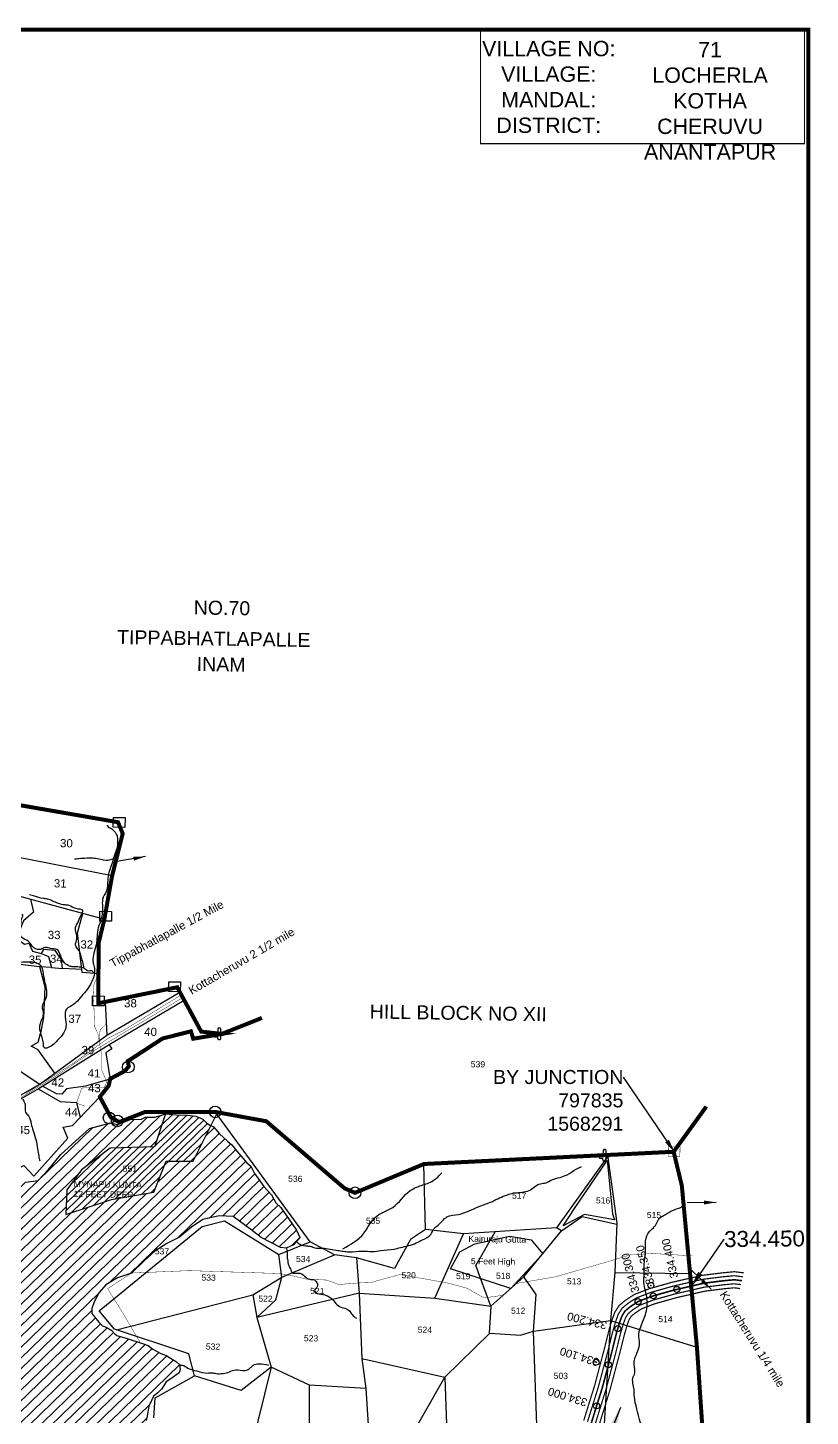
# Model space of a CAD drawing. Header units: feet. Extents: x 793020 to 798207, y 1563925 to 1571484.
# Drawn here: x 796251 to 798207, y 1567607 to 1571078 of the extents above; entities that cross this region are included whole.
import ezdxf
from ezdxf import colors
from ezdxf.entities.mleader import LeaderData, LeaderLine
from ezdxf.enums import TextEntityAlignment as Align
from ezdxf.math import Vec2, Vec3

# ---------------------------------------------------------------- set-up
doc = ezdxf.new("R2010")
doc.units = ezdxf.units.FT
doc.header["$LTSCALE"] = 15
doc.header["$MEASUREMENT"] = 0
doc.header["$PDMODE"] = 32
doc.header["$PDSIZE"] = 15
doc.linetypes.add('HIDDEN2', pattern=[0.1875, 0.125, -0.0625])
for name, color, linetype in [('CANAL1', 7, 'Continuous'), ('CRDS STONES', 7, 'Continuous'), ('CSMark', 72, 'Continuous'), ('HILL', 17, 'Continuous'), ('PAPER SIZE', 10, 'Continuous'), ('PLOT', 7, 'Continuous'), ('PLOT NO', 7, 'Continuous'), ('ROADS', 6, 'Continuous'), ('TANKS-STREAM', 4, 'Continuous'), ('TEXT', 1, 'Continuous'), ('text2', 7, 'Continuous'), ('VILLAGE STONES', 240, 'Continuous')]:
    doc.layers.add(name, color=color, linetype=linetype)
doc.layers.add('VILLAGE BOUNDRY', color=5, linetype='HIDDEN2', lineweight=100)
doc.styles.get("Standard").update_dxf_attribs({"font": 'arial.ttf'})
doc.linetypes.add('DOTS', pattern='A,1e-06,-3,["●",Standard,S=3,R=0,X=-1.25,Y=-1.25],-3', length=6.000001)
doc.dimstyles.get("Standard").update_dxf_attribs({"dimtxt": 0.18, "dimasz": 30, "dimexe": 0.18, "dimexo": 0.0625, "dimgap": 0.09, "dimtad": 0, "dimtih": 1, "dimtoh": 1, "dimdec": 4, "dimzin": 0, "dimdsep": 46, "dimtxsty": 'Standard', "dimcen": 0.09, "dimadec": 0, "dimazin": 0, "dimtfac": 1, "dimtdec": 4, "dimtofl": 0, "dimtmove": 0, "dimatfit": 3, "dimfxl": 1, "dimtolj": 1, "dimtzin": 0, "dimarcsym": 0})

msp = doc.modelspace()

# ---------------------------------------------------------------- hatches: boundary and pattern name
at = {"layer": 'TANKS-STREAM', "lineweight": -2}
h = msp.add_hatch(dxfattribs=at)
h.set_pattern_fill('ANSI31,_O', color=256, scale=153.813824, angle=-0.9035)
h.set_pattern_definition([(44.0964586, (-45432.974, -26759.16), (-13.37927261, 13.808046), [])])
h.paths.add_polyline_path([(795643, 1568038.9), (795621.6, 1568044.3), (795609.2, 1568043.3), (795592.8, 1568039.6), (795577, 1568044.3), (795555.6, 1568047.5), (795543.2, 1568044.5), (795519.7, 1568048), (795509.2, 1568046), (795492.9, 1568042.9), (795475.2, 1568044.8), (795458.6, 1568044), (795433.3, 1568042.8), (795421.6, 1568038.6), (795407.6, 1568037.8), (795401.9, 1568043.1), (795392.7, 1568051.7), (795382.2, 1568051.8), (795335.9, 1568052.5), (795317.8, 1568036.7), (795288.6, 1568011.1), (795232, 1567995.2), (795179.5, 1568005.1), (795145, 1568015), (795113.7, 1568018.7), (795113.3, 1568015), (795127.5, 1568014.6), (795131.6, 1567972.4), (795138.3, 1567971), (795137.2, 1567860.1), (795086.6, 1567858.1), (795082.7, 1567850.6), (795062.8, 1567835.6), (795017.1, 1567812.6), (794988.8, 1567783.5), (794951.9, 1567752.4), (794918.8, 1567744.2), (794866, 1567742.3), (794859.1, 1567742), (794876.9, 1567722.4), (794895.3, 1567695.5), (794913.3, 1567659.6), (794913.3, 1567634.5), (794908.1, 1567616.7), (794910.2, 1567600.7), (794920.5, 1567587.8), (794918, 1567570.1), (794909, 1567560.7), (794891.3, 1567557.9), (794882.2, 1567556.5), (794868.3, 1567538.7), (794869.6, 1567463.1), (794865.5, 1567445.2), (794827.4, 1567414.9), (794815.4, 1567406.4), (794787.1, 1567386.2), (794765.1, 1567380.2), (794754.1, 1567368.3), (794749.6, 1567346.6), (794753.1, 1567315), (794748.8, 1567274.2), (794756.4, 1567239.5), (794757.1, 1567202.3), (794751, 1567144.2), (794839.8, 1567198.3), (794823.1, 1567280.1), (794864.1, 1567299.5), (794868, 1567314.1), (794930.9, 1567326.2), (794913.3, 1567341.4), (794924.5, 1567359.9), (794902.6, 1567391.3), (794904, 1567416.5), (794914.7, 1567417.5), (794934.4, 1567450.4), (794954, 1567473.1), (794973.9, 1567531), (794980.8, 1567528.6), (794992.5, 1567727), (795018.2, 1567723.7), (795067.5, 1567768.8), (795088.2, 1567756.6), (795050.4, 1567501.1), (794996.4, 1567441.8), (795054.1, 1567422), (795038.3, 1567398.6), (795053.8, 1567390.5), (795052.7, 1567366.2), (795004.8, 1567344.7), (794974.7, 1567319.3), (795022.4, 1567299.5), (795018.9, 1567263.5), (795017.3, 1567219.1), (794983.8, 1567180.7), (794914.2, 1567226.2), (794864.3, 1567181.3), (794844.9, 1567178.1), (794903.7, 1567151), (794915.2, 1567157.1), (794925.8, 1567161.5), (794937.9, 1567163.3), (794952.5, 1567162.5), (794960.1, 1567170.7), (794990.5, 1567174.5), (795048, 1567226.6), (795053.8, 1567241.6), (795061.4, 1567250.4), (795070.6, 1567262.1), (795076.7, 1567270.9), (795089, 1567275.7), (795101.6, 1567280.7), (795115.1, 1567278.5), (795138.5, 1567274.6), (795153.2, 1567252.2), (795168.9, 1567147.3), (795185.2, 1567034.6), (795216.1, 1566988.3), (795233.8, 1566902.9), (795257.2, 1566874.2), (795264.5, 1566830.7), (795261.6, 1566791.2), (795274.7, 1566723.2), (795280.6, 1566683), (795291.9, 1566660.2), (795307.5, 1566636.9), (795318.4, 1566599.3), (795333.2, 1566565.2), (795349.6, 1566520.3), (795357.5, 1566483.6), (795374.4, 1566472.3), (795396.2, 1566472.8), (795425.7, 1566465.1), (795449, 1566455.6), (795505.8, 1566446.4), (795528.1, 1566425.3), (795535.2, 1566407.2), (795692.5, 1566368.4), (795722.8, 1566373), (795730.3, 1566392.1), (795730.5, 1566404.9), (795731, 1566440.9), (795732.2, 1566448), (795744.6, 1566457.3), (795755.7, 1566469.4), (795757.7, 1566476.2), (795761.5, 1566492), (795760.6, 1566503.1), (795759.5, 1566518.1), (795765.4, 1566546.6), (795759.8, 1566576.7), (795742.7, 1566632.3), (795727, 1566659), (795709.7, 1566686.3), (795707.1, 1566701.2), (795693.3, 1566751.7), (795679.5, 1566777.9), (795679.2, 1566807), (795688.9, 1566824.2), (795687, 1566850.6), (795687.5, 1566864.3), (795694.3, 1566880.9), (795700.7, 1566889.5), (795726.9, 1566898.5), (795747.1, 1566887.1), (795788.3, 1566873.9), (795817.3, 1566867.1), (795842, 1566865.9), (795866.7, 1566872.1), (795907.2, 1566889.3), (795934.9, 1566900.9), (795967.6, 1566914.6), (796012.6, 1566946.8), (796036.4, 1566966.6), (796066.7, 1566990.8), (796109.2, 1567024.9), (796116.3, 1567031.5), (796122.2, 1567037.4), (796133.7, 1567047.4), (796144.2, 1567055.7), (796147.1, 1567065.4), (796161.3, 1567071.7), (796182.2, 1567069.2), (796201.8, 1567082.2), (796198.1, 1567091.5), (796201.5, 1567106.2), (796204.7, 1567114.8), (796207.7, 1567126.2), (796211.2, 1567132.8), (796217.7, 1567147.1), (796218.9, 1567166.1), (796220.5, 1567189.5), (796222.1, 1567212.4), (796219.6, 1567227.3), (796224.6, 1567239.2), (796233.9, 1567259.4), (796250.5, 1567264.8), (796263, 1567265.3), (796277.2, 1567257.4), (796294.3, 1567256.9), (796309.3, 1567250.3), (796321.3, 1567234.3), (796343.1, 1567223.8), (796357.9, 1567209.8), (796369.1, 1567190.5), (796387.5, 1567175.9), (796416.8, 1567144.7), (796428.2, 1567139.5), (796465.1, 1567104.8), (796468.8, 1567130.9), (796469.1, 1567209.5), (796573.5, 1567220.4), (796661.4, 1567183), (796663.3, 1567138.1), (796675.5, 1567147.7), (796711.7, 1567137.2), (796748.5, 1567104.5), (796810, 1567084.1), (796830.8, 1567092.4), (796845, 1567082.3), (796880.4, 1567088.3), (796876.9, 1567091.4), (796860.9, 1567104.5), (796821.6, 1567134.3), (796802.7, 1567157.5), (796774.9, 1567181), (796759.7, 1567191.8), (796734.2, 1567166), (796655.5, 1567206.9), (796566.3, 1567299.6), (796597.6, 1567320), (796642.4, 1567332.3), (796639.2, 1567336.8), (796634.9, 1567354.5), (796630.5, 1567389.3), (796627.7, 1567406.4), (796618.8, 1567423.9), (796618.5, 1567450.6), (796620.1, 1567464.8), (796615.3, 1567486.7), (796606.6, 1567498.4), (796590.4, 1567511.7), (796570, 1567528.3), (796557.4, 1567536.6), (796547.7, 1567546.3), (796547, 1567556.7), (796545.5, 1567581.3), (796546.9, 1567596.3), (796550, 1567607.5), (796553.8, 1567632.6), (796561.6, 1567648.4), (796565.1, 1567656.9), (796576.4, 1567665.6), (796585.9, 1567674.5), (796592.8, 1567686.7), (796597.3, 1567693.4), (796609.2, 1567700.4), (796629.5, 1567715.3), (796632.4, 1567724.2), (796630.4, 1567736.5), (796623, 1567743.4), (796597, 1567759.2), (796583.5, 1567763.5), (796573.4, 1567769.4), (796563.7, 1567774.8), (796552.1, 1567784.1), (796537.7, 1567788.9), (796499.9, 1567801.6), (796473.9, 1567808.9), (796469.1, 1567813.2), (796461, 1567821.2), (796447.5, 1567829.6), (796438.2, 1567833.1), (796428.5, 1567841.9), (796411.5, 1567864), (796411.2, 1567876.7), (796417.3, 1567892.6), (796429.9, 1567916.3), (796446.1, 1567935.1), (796475.6, 1567952.9), (796510.8, 1567965), (796541.7, 1567994.5), (796568.6, 1568019.3), (796599.1, 1568038.4), (796630.3, 1568054.4), (796660.7, 1568079.9), (796689.1, 1568098.8), (796729.6, 1568107.8), (796764.7, 1568106.6), (796808.8, 1568073.6), (796835, 1568054.1), (796883.1, 1568028.6), (796896.9, 1568027), (796915.6, 1568035.8), (796931.3, 1568054.1), (796922.7, 1568072.5), (796912.1, 1568087.6), (796883.8, 1568128.8), (796871.1, 1568140.4), (796860.8, 1568160.5), (796841.2, 1568181.4), (796827.3, 1568201.2), (796818.3, 1568214.1), (796808.9, 1568232.5), (796798.5, 1568240.3), (796773.8, 1568269.3), (796761, 1568285.6), (796750.6, 1568294.9), (796730.1, 1568313.3), (796721.4, 1568323.8), (796715.5, 1568330.2), (796709.2, 1568333.3), (796664.7, 1568244.4), (796597.5, 1568244.8), (796566, 1568167), (796460.5, 1568148.5), (796346.5, 1568111.1), (796348.6, 1568172.8), (796385.7, 1568223.2), (796457.2, 1568277.3), (796568.4, 1568280.3), (796595.4, 1568362.7), (796569.4, 1568354.8), (796545.5, 1568354.2), (796535.3, 1568349.2), (796508, 1568348.5), (796476.5, 1568336.2), (796457.3, 1568340.5), (796439.9, 1568335.8), (796405.7, 1568326.6), (796380.4, 1568303.5), (796334, 1568261), (796303, 1568223.9), (796277.3, 1568196.2), (796245.4, 1568192.4), (796212.1, 1568192.7), (796205.6, 1568189.2), (796188, 1568162.6), (796174.2, 1568150.8), (796156.7, 1568145.6), (796128.5, 1568132.1), (796116.4, 1568122), (796088.7, 1568111.1), (796067.3, 1568091), (795986.5, 1568042.4), (795938.6, 1568031.6), (795905.5, 1568034.2), (795850.3, 1568049.9), (795815.1, 1568067), (795790.9, 1568079.5), (795776.6, 1568064.6), (795757.7, 1568061.8), (795734.5, 1568058.3), (795711.7, 1568048.9), (795667.1, 1568049.8)])
h.paths.add_polyline_path([(795304.6, 1567373.3), (795312, 1567257.5), (795259, 1567255.2), (795238.3, 1567371.1)], flags=16)
h = msp.add_hatch(dxfattribs=at)
h.set_pattern_fill('ANSI31', color=256, scale=102.542549, angle=-0.9035)
h.set_pattern_definition([(44.0964586, (-45432.974, -26759.16), (-8.919515075, 9.20536399), [])])
h.paths.add_polyline_path([(796664.7, 1568244.4), (796709.2, 1568333.3), (796706.6, 1568334.5), (796698, 1568340.7), (796688.6, 1568349.7), (796671.1, 1568356.7), (796651.5, 1568359.9), (796622.8, 1568360.2), (796595.4, 1568362.7), (796568.4, 1568280.3), (796457.2, 1568277.3), (796385.7, 1568223.2), (796348.6, 1568172.8), (796346.5, 1568111.1), (796460.5, 1568148.5), (796566, 1568167), (796597.5, 1568244.8)])

# ---------------------------------------------------------------- linework, layer by layer
at = {"layer": 'CANAL1', "color": 1, "const_width": 3}
for points in [[(797641, 1567596), (797668.4, 1567684.2), (797691.6, 1567771.6), (797704.3, 1567822.7), (797711.5, 1567847.1), (797718.7, 1567866.8), (797729.5, 1567883.7), (797745.9, 1567897.2), (797767.8, 1567911.5), (797805.9, 1567926.1), (797862.1, 1567941.9), (797937.7, 1567959.2), (797987.2, 1567965.4), (798017.6, 1567968.3), (798041.7, 1567965.3)], [(797678.9, 1567583.2), (797706.8, 1567673.1), (797730.3, 1567761.6), (797743, 1567812.2), (797749.5, 1567834.6), (797754.8, 1567849), (797759.8, 1567856.9), (797769.6, 1567865), (797786.1, 1567875.7), (797818.5, 1567888.1), (797871.9, 1567903.2), (797944.7, 1567919.8), (797991.5, 1567925.6), (798017.1, 1567928.1), (798032.1, 1567926.2)]]:
    msp.add_lwpolyline(points, dxfattribs=at)
at = {"layer": 'CANAL1', "color": 5, "const_width": 3}
for points in [[(797650.4, 1567592.8), (797678, 1567681.4), (797701.3, 1567769.1), (797714, 1567820.1), (797721, 1567844), (797727.7, 1567862.4), (797737.1, 1567877), (797751.8, 1567889.2), (797772.3, 1567902.6), (797809, 1567916.6), (797864.5, 1567932.2), (797939.4, 1567949.4), (797988.2, 1567955.5), (798017.5, 1567958.2), (798039.3, 1567955.5)], [(797669.4, 1567586.4), (797697.2, 1567675.9), (797720.7, 1567764.1), (797733.3, 1567814.9), (797740, 1567837.7), (797745.8, 1567853.5), (797752.2, 1567863.6), (797763.7, 1567873), (797781.5, 1567884.7), (797815.3, 1567897.6), (797869.5, 1567912.8), (797942.9, 1567929.7), (797990.4, 1567935.6), (798017.2, 1567938.1), (798034.5, 1567936)]]:
    msp.add_lwpolyline(points, dxfattribs=at)
at = {"layer": 'CANAL1', "color": 1, "linetype": 'HIDDEN2', "ltscale": 5, "const_width": 4}
msp.add_lwpolyline([(797659.9, 1567589.6), (797687.6, 1567678.7), (797711, 1567766.6), (797723.6, 1567817.5), (797730.5, 1567840.8), (797736.8, 1567857.9), (797744.6, 1567870.3), (797757.8, 1567881.1), (797776.9, 1567893.6), (797812.2, 1567907.1), (797867, 1567922.5), (797941.2, 1567939.5), (797989.3, 1567945.5), (798017.4, 1567948.2), (798036.9, 1567945.8)], dxfattribs=at)
at = {"layer": 'CSMark', "color": 3}
for p in [(797873.8, 1567924.1), (797776.9, 1567893.6), (797815.3, 1567908), (797726.2, 1567826), (797702.8, 1567735.7), (797673.4, 1567632.9)]:
    msp.add_point(p, dxfattribs=at)
at = {"layer": 'HILL', "lineweight": -2, "elevation": -2.1}
for points in [[(797617.8, 1568126.5), (797699.5, 1568245.9), (797712.9, 1568113.3), (797717.6, 1568097.9), (797643, 1568111), (797590, 1568083.1), (797617.8, 1568126.5)], [(797308, 1567975.5), (797331, 1568017.9), (797369, 1568037.7), (797407.5, 1568046.3), (797455.6, 1568056.9), (797509.3, 1568048.2), (797538.5, 1568012.6), (797459.2, 1567926.6), (797308, 1567975.5)]]:
    msp.add_lwpolyline(points, dxfattribs=at)
at = {"layer": 'PAPER SIZE', "color": 5, "const_width": 3, "elevation": -1.2}
msp.add_lwpolyline([(798193.1, 1571070.9), (797382.9, 1571070.9), (797382.9, 1570787.8), (798193.1, 1570787.8)], close=True, dxfattribs=at)
at = {"layer": 'PLOT', "lineweight": -2}
for points in [[(796189.4, 1569012.4), (796462.2, 1568958.6)], [(796196.8, 1568916.4), (796442.6, 1568849.4)], [(796258.1, 1568899.7), (796265.7, 1568867.1), (796240.2, 1568845.6), (796228.6, 1568817.4), (796228.5, 1568797.2), (796221.7, 1568786), (796231.4, 1568775.1), (796229.9, 1568769.2), (796225.5, 1568763), (796227.6, 1568754.1), (796231.6, 1568750.9), (796231.6, 1568735.9)], [(796228.5, 1568797.2), (796242.9, 1568786.8), (796254, 1568789.9), (796263.2, 1568769.2), (796284.9, 1568763.6)], [(796318.6, 1568464.6), (796277.2, 1568523.3), (796259.9, 1568531.8), (796276.8, 1568541.9), (796285.1, 1568573.1), (796291.2, 1568603.9), (796294.6, 1568679.3), (796281.4, 1568730.4)], [(796232.7, 1568409.8), (796281.2, 1568437.3), (796448.7, 1568559.6), (796631.5, 1568667)], [(796642.5, 1568646.6), (796454.5, 1568535.6), (796279.5, 1568426.6), (796121.6, 1568336.5), (796042.8, 1568307.9), (796040.7, 1568296.7), (795975.8, 1568303.5)], [(796444.8, 1568642.8), (796448.7, 1568559.6)], [(796454.5, 1568535.6), (796461.2, 1568525), (796446.1, 1568515.4), (796456.9, 1568448.9)], [(796456.4, 1568449.9), (796395.6, 1568432), (796347.7, 1568425.4), (796336.3, 1568412.5), (796322.8, 1568413), (796288, 1568431.8)], [(796277.1, 1568425.2), (796331.9, 1568393.5), (796372.6, 1568391), (796382, 1568353.6)], [(796040.7, 1568296.7), (796070.5, 1568273.4), (796177.2, 1568264.9), (796227.5, 1568226.2), (796241.4, 1568233.5), (796266.7, 1568206.9), (796351.7, 1568301.7), (796339.4, 1568330), (796362.9, 1568333.6), (796431.3, 1568405.3)], [(796597.1, 1568367.6), (796568.4, 1568280.3), (796457.2, 1568277.3), (796385.7, 1568223.2), (796348.6, 1568172.8), (796346.5, 1568111.1), (796460.5, 1568148.5), (796566, 1568167), (796597.5, 1568244.8), (796664.7, 1568244.4), (796725.9, 1568366.6)], [(796566.3, 1567602.7), (796569.9, 1567653), (796668, 1567708.3), (796654.2, 1567762.7), (796467.9, 1567824.7), (796429.9, 1567870.1), (796687.1, 1568081.5), (796743.1, 1568095.1), (796878.7, 1568011.3), (796957, 1568042.7), (796719.5, 1568367.8)], [(797703.8, 1568260.2), (797573.3, 1568077.6), (797340.8, 1568063.3), (797245.1, 1568073.7), (797241.5, 1568237.5)], [(797700.1, 1568260), (797724.2, 1568089.9), (797719.1, 1567966.7), (797906.9, 1567963.7)], [(797585.6, 1568070.1), (797636.9, 1568106.2), (797724, 1568086.8)], [(797245.1, 1568073.7), (797207.8, 1568048.6), (797168.3, 1567976.2), (797072.6, 1568003.3), (797017.6, 1568010.7), (796957, 1568042.7)], [(797515.9, 1567819.4), (797522.3, 1567911.3), (797491.4, 1567955.1), (797408.5, 1567881.8), (797371.7, 1567983.9), (797420, 1568068.2)], [(797491.4, 1567955.1), (797585.6, 1568070.1), (797573.3, 1568077.6)], [(797079.7, 1567914.3), (797268.8, 1567902), (797340.8, 1568063.3)], [(796472.8, 1567823.1), (796814, 1567910.4), (796886.7, 1567954.9), (796878.7, 1568011.3)], [(797072.6, 1568003.3), (797079.7, 1567914.3), (796824, 1567854), (796871, 1567898.3), (796886.7, 1567954.9)], [(796886.7, 1567954.9), (797017.6, 1568010.7)], [(797719.1, 1567966.7), (797708.2, 1567846.1)], [(796814, 1567910.4), (796824, 1567854), (796859.9, 1567730), (796784.5, 1567671.5), (796668, 1567708.3)], [(797079.7, 1567914.3), (797086.1, 1567751.1), (797096.6, 1567676.4), (796955.6, 1567684.5), (796859.9, 1567730)], [(797268.8, 1567902), (797408.5, 1567881.8), (797404.3, 1567814.5)], [(797293.8, 1567705), (797406.4, 1567814.4), (797482.7, 1567809.6), (797515.9, 1567819.4), (797708.2, 1567846.1), (797924.1, 1567779.4)], [(797708.2, 1567846.1), (797680.7, 1567396.9), (797647, 1567180.7)], [(797535.3, 1567257), (797515.9, 1567819.4)], [(796859.9, 1567730), (796776.2, 1567391.8), (796671.1, 1567463.3)], [(797086.1, 1567751.1), (797293.8, 1567705)], [(797114.8, 1567390.7), (797293.8, 1567705), (797308.3, 1567303.2)], [(797096.6, 1567676.4), (797114.8, 1567390.7), (796955.6, 1567426.4), (796776.2, 1567391.8)], [(796955.6, 1567426.4), (796955.6, 1567684.5)]]:
    msp.add_lwpolyline(points, dxfattribs=at)
at = {"layer": 'PLOT', "lineweight": -2, "elevation": -2.1}
for points in [[(796427.5, 1568713), (796387.1, 1568716.6), (796375.2, 1568815), (796388.6, 1568864.1)], [(796386.2, 1568723.9), (796337.6, 1568726.5), (796335.7, 1568748.3), (796319.3, 1568771.4), (796290.8, 1568773.8), (796284.9, 1568763.6), (796303.2, 1568756.5), (796310.9, 1568728.4), (796337.6, 1568726.5)], [(796310.9, 1568728.4), (796281.4, 1568730.4), (796231.6, 1568735.9), (796200, 1568731.4), (796169.6, 1568673), (796165.9, 1568633.5), (796155, 1568619.7), (796165.6, 1568580.1), (796156.3, 1568557.8), (796160.9, 1568541), (796172.1, 1568540.3), (796175.3, 1568526.5), (796211.2, 1568515.8), (796221.2, 1568498.2), (796214.4, 1568481), (796281.2, 1568437.3)]]:
    msp.add_lwpolyline(points, dxfattribs=at)
at = {"layer": 'ROADS', "linetype": 'DOTS', "lineweight": -2, "ltscale": 0.15, "const_width": 1, "elevation": -2.1}
for points in [[(796427.5, 1568713), (796414.5, 1568680.9), (796418.5, 1568580.5), (796426.4, 1568563.9), (796435.2, 1568513.2), (796435.7, 1568472.2), (796448.9, 1568443.4), (796443.1, 1568430), (796386, 1568427.4), (796373, 1568389.5), (796394.4, 1568382.1)], [(796429.5, 1568545.6), (796432.1, 1568572.5), (796447.4, 1568588.3)], [(796532.4, 1567790.7), (796487.7, 1567867), (796450.8, 1567925.8), (796510.8, 1567965), (796655.2, 1567971), (796879.1, 1567963.8), (796910, 1567958.9), (796948, 1567949.6), (796998.5, 1567947.4), (797029.2, 1567936.3), (797077.6, 1567940.2), (797108.9, 1567941.3), (797181.7, 1567961.4), (797302.3, 1567939.7), (797349.7, 1567926.8), (797373.4, 1567913.1), (797391.8, 1567902.9), (797439.8, 1567909.4), (797473.1, 1567938.9), (797534.4, 1567949.4), (797571.6, 1567955.8), (797714, 1567997.2), (797759.5, 1568011), (797815.9, 1568013.6), (797868.8, 1568010.5), (797912.4, 1568007.9)]]:
    msp.add_lwpolyline(points, dxfattribs=at)
at = {"layer": 'ROADS', "linetype": 'HIDDEN2', "lineweight": -2, "ltscale": 10, "const_width": 1, "elevation": -2.1}
msp.add_lwpolyline([(796246.4, 1568413.5), (796321.7, 1568461.7), (796366.6, 1568490.5), (796452.4, 1568552.1), (796487.9, 1568569.8), (796629.4, 1568656.8), (796636.3, 1568661)], dxfattribs=at)
at = {"layer": 'ROADS', "linetype": 'HIDDEN2', "lineweight": -2, "ltscale": 10, "const_width": 1}
msp.add_lwpolyline([(796638.7, 1568653.7), (796569.7, 1568611.8), (796468.9, 1568552.2), (796408.3, 1568515.6), (796327.8, 1568461.4), (796255.4, 1568416.2), (796185.5, 1568375.5)], dxfattribs=at)
at = {"layer": 'TANKS-STREAM', "lineweight": -2, "elevation": -2.1}
msp.add_lwpolyline([(796245.4, 1568192.4), (796277.3, 1568196.2), (796303, 1568223.9), (796334, 1568261), (796380.4, 1568303.5), (796405.7, 1568326.6), (796439.9, 1568335.8), (796457.3, 1568340.5), (796476.5, 1568336.2), (796508, 1568348.5), (796535.3, 1568349.2), (796545.5, 1568354.2), (796569.4, 1568354.8), (796595.4, 1568362.7), (796622.8, 1568360.2), (796651.5, 1568359.9), (796671.1, 1568356.7), (796688.6, 1568349.7), (796698, 1568340.7), (796706.6, 1568334.5), (796715.5, 1568330.2), (796721.4, 1568323.8), (796730.1, 1568313.3), (796750.6, 1568294.9), (796761, 1568285.6), (796773.8, 1568269.3), (796798.5, 1568240.3), (796808.9, 1568232.5), (796818.3, 1568214.1), (796827.3, 1568201.2), (796841.2, 1568181.4), (796860.8, 1568160.5), (796871.1, 1568140.4), (796883.8, 1568128.8), (796912.1, 1568087.6), (796922.7, 1568072.5), (796931.3, 1568054.1), (796915.6, 1568035.8), (796896.9, 1568027), (796883.1, 1568028.6), (796835, 1568054.1), (796808.8, 1568073.6), (796764.7, 1568106.6), (796729.6, 1568107.8), (796689.1, 1568098.8), (796660.7, 1568079.9), (796630.3, 1568054.4), (796599.1, 1568038.4), (796568.6, 1568019.3), (796541.7, 1567994.5), (796510.8, 1567965), (796475.6, 1567952.9), (796446.1, 1567935.1), (796429.9, 1567916.3), (796417.3, 1567892.6), (796411.2, 1567876.7), (796411.5, 1567864), (796428.5, 1567841.9), (796438.2, 1567833.1), (796447.5, 1567829.6), (796461, 1567821.2), (796469.1, 1567813.2), (796473.9, 1567808.9), (796499.9, 1567801.6), (796537.7, 1567788.9), (796552.1, 1567784.1), (796563.7, 1567774.8), (796573.4, 1567769.4), (796583.5, 1567763.5), (796597, 1567759.2), (796623, 1567743.4), (796630.4, 1567736.5), (796632.4, 1567724.2), (796629.5, 1567715.3), (796609.2, 1567700.4), (796597.3, 1567693.4), (796592.8, 1567686.7), (796585.9, 1567674.5), (796576.4, 1567665.6), (796565.1, 1567656.9), (796561.6, 1567648.4), (796553.8, 1567632.6), (796550, 1567607.5), (796546.9, 1567596.3)], dxfattribs=at)
at = {"layer": 'TANKS-STREAM', "lineweight": -2}
for points in [[(796449.7, 1569084.9, -2.1), (796450.3, 1569082.6, -2.1), (796461, 1569075, -2.1), (796464.4, 1569072.1, -2.1), (796473.4, 1569060.5, -2.1), (796475.5, 1569049.1, -2.1), (796474.6, 1569030.2, -2.1), (796468.6, 1569012, -2.1), (796462.6, 1568992.1, -2.1), (796454.1, 1568965.9, -2.1), (796451.6, 1568952.3, -2.1), (796447.7, 1568920.3, -2.1), (796438.2, 1568898.7, -2.1), (796437.9, 1568881, -2.1), (796432.7, 1568844.1, -2.1), (796426.1, 1568822.5, -2.1), (796424.1, 1568801.4, -2.1), (796422.7, 1568787.7, -2.1), (796416.6, 1568764.3, -2.1), (796414, 1568745.5, -2.1), (796416.1, 1568734, -2.1), (796418.2, 1568719.1, -2.1), (796413.3, 1568698, -2.1), (796405.6, 1568682.7, -2.1), (796392.7, 1568665.8, -2.1), (796378.1, 1568648.3, -2.1), (796365.4, 1568635.9, -2.1), (796348, 1568624.8, -2.1), (796346.7, 1568580.4, -2.1), (796322.1, 1568543, -2.1), (796309.3, 1568531.8, -2.1), (796291, 1568529.2, -2.1), (796290.5, 1568535.5, -2.1), (796287.9, 1568550.4, -2.1), (796283.5, 1568565.9, -2.1), (796281.5, 1568583.1, -2.1), (796289.3, 1568605.8, -2.1), (796290.1, 1568617.8, -2.1), (796288, 1568629.3, -2.1), (796297.5, 1568653.2, -2.1), (796297.9, 1568675.9, -2.1), (796294.1, 1568693.6, -2.1), (796289.4, 1568719.4, -2.1), (796285.6, 1568730.9, -2.1), (796274.8, 1568739.1, -2.1), (796226.2, 1568741.6, -2.1), (796209.1, 1568745.3, -2.1), (796192.6, 1568753.6, -2.1), (796178.4, 1568759.5, -2.1), (796148.4, 1568777.1, -2.1), (796120.6, 1568793.6, -2.1), (796114.7, 1568821.7, -2.1), (796112.1, 1568837.2, -2.1), (796111.7, 1568850.3, -2.1), (796113.2, 1568869.7, -2.1), (796126.5, 1568885.8, -2.1), (796126.7, 1568900.1, -2.1), (796134.9, 1568911.9, -2.1), (796138.4, 1568916.5, -2.1), (796149, 1568932.9, -2.1), (796159.2, 1568967.6, -2.1), (796162.5, 1568991.5, -2.1), (796172, 1569016.5, -2.1)], [(796465.1, 1569000.6, -2.1), (796451.6, 1568996, -2.1), (796428.7, 1568999.8, -2.1), (796413.6, 1569001.8, -2.1), (796398.9, 1569001.6, -2.1), (796378.6, 1569000.6, -2.1), (796368.2, 1568999.1, -2.1)], [(796391.5, 1568727.5, -2.1), (796389.1, 1568741.9, -2.1), (796385.5, 1568752.7, -2.1), (796381.4, 1568767, -2.1), (796375.3, 1568775.7, -2.1), (796370.6, 1568785.1, -2.1), (796374, 1568800.1, -2.1), (796371.4, 1568818.6, -2.1), (796370.9, 1568829.3, -2.1), (796376.4, 1568840.7, -2.1), (796384, 1568858.6, -2.1), (796388.5, 1568871, -2.1), (796371.5, 1568875.9, -2.1), (796354.6, 1568883.6, -2.1), (796344.3, 1568885.1, -2.1), (796327.4, 1568889, -2.1), (796313.3, 1568894.8, -2.1), (796300.5, 1568899.6, -2.1), (796289.4, 1568901.4, -2.1), (796268.2, 1568906.7, -2.1), (796255.8, 1568910.7, -2.1)], [(796417.8, 1568713.9, -2.1), (796407.7, 1568720.7, -2.1), (796402.6, 1568719.6, -2.1), (796393.4, 1568726.1, -2.1), (796385.6, 1568729.2, -2.1), (796373.5, 1568730.1, -2.1), (796364.8, 1568730.4, -2.1), (796355.9, 1568732.2, -2.1), (796343.8, 1568739.8, -2.1), (796333.3, 1568758, -2.1), (796323.9, 1568773.6, -2.1), (796307.8, 1568776.2, -2.1), (796297.3, 1568778.9, -2.1), (796290.6, 1568777.9, -2.1), (796286.3, 1568775.1, -2.1), (796275.5, 1568774.1, -2.1), (796266.1, 1568778.1, -2.1), (796252.8, 1568794, -2.1), (796235.7, 1568804.5, -2.1), (796230.8, 1568813.4, -2.1), (796229.2, 1568826.2, -2.1), (796234.2, 1568838.7, -2.1), (796235.1, 1568849.8, -2.1), (796238.7, 1568857, -2.1), (796237.5, 1568862.2, -2.1)], [(796237.7, 1568399.8, -2.1), (796243.7, 1568388.4, -2.1), (796244.6, 1568374.2, -2.1), (796245.6, 1568367.4, -2.1), (796253.4, 1568357.6, -2.1), (796259.4, 1568338.3, -2.1), (796264.7, 1568320.7, -2.1), (796275.9, 1568275.7, -2.1), (796278.5, 1568257.6, -2.1), (796281.7, 1568245.1, -2.1)], [(796923.1, 1568043.5, -2.1), (796931.5, 1568036.8, -2.1), (796950.3, 1568032.6, -2.1), (796958.8, 1568031.7, -2.1), (796968.8, 1568028.1, -2.1), (796987.4, 1568027, -2.1), (797026.7, 1568021.4, -2.1), (797039.8, 1568019.6, -2.1), (797054.5, 1568017.9, -2.1), (797087.4, 1568020, -2.1), (797111.7, 1568018.9, -2.1), (797133.8, 1568020.9, -2.1), (797166.7, 1568025, -2.1), (797183.4, 1568028.6, -2.1), (797222.2, 1568040.3, -2.1), (797237.8, 1568048.1, -2.1), (797258.9, 1568061.7, -2.1), (797266.4, 1568075.1, -2.1), (797277, 1568084.6, -2.1), (797299, 1568105.1, -2.1), (797328.1, 1568111.6, -2.1), (797354.5, 1568120.5, -2.1), (797377.5, 1568130.5, -2.1), (797403.5, 1568140.2, -2.1), (797439.9, 1568156.8, -2.1), (797468.6, 1568165.3, -2.1), (797504.3, 1568171.3, -2.1), (797532.8, 1568188.2, -2.1), (797546.8, 1568190.7, -2.1), (797561.2, 1568197.8, -2.1), (797581.8, 1568204, -2.1), (797599.3, 1568210.7, -2.1), (797622.3, 1568224.6, -2.1), (797635.6, 1568231.4, -2.1)], [(797038.7, 1568025.3, -2.1), (797091.3, 1568064.3, -2.1), (797110.2, 1568093.2, -2.1), (797124.6, 1568108, -2.1), (797163.6, 1568128.9, -2.1), (797207, 1568171, -2.1), (797235.1, 1568183.9, -2.1), (797264.5, 1568195.9, -2.1), (797286.7, 1568215.7, -2.1)], [(797725.9, 1567252.4, -2.1), (797764.2, 1567295.2, -2.1), (797776, 1567317.4, -2.1), (797784.6, 1567343.9, -2.1), (797789.9, 1567377.7, -2.1), (797788.5, 1567408.3, -2.1), (797792.6, 1567455.2, -2.1), (797792.2, 1567489.1, -2.1), (797786.6, 1567529.7, -2.1), (797787.3, 1567575.7, -2.1), (797780.5, 1567598.7, -2.1), (797773.8, 1567625, -2.1), (797767.6, 1567655.7, -2.1), (797766.9, 1567672.8, -2.1), (797765, 1567705.3, -2.1), (797768, 1567711.7, -2.1), (797766.9, 1567736, -2.1), (797774.1, 1567765, -2.1), (797780.1, 1567786.3, -2.1), (797779.1, 1567813.1, -2.1), (797785.7, 1567835.8, -2.1), (797795.2, 1567860.8, -2.1), (797799.2, 1567901.3, -2.1), (797791.7, 1567941.5, -2.1), (797792, 1567962, -2.1), (797793, 1567994.9, -2.1), (797795.9, 1568023.7, -2.1), (797796.8, 1568051.8, -2.1), (797809.5, 1568073.1, -2.1), (797820.2, 1568083.9, -2.1), (797831.5, 1568102.8, -2.1), (797845.5, 1568111.2, -2.1), (797856.1, 1568117.7, -2.1), (797878.7, 1568127.3, -2.1), (797887.8, 1568131, -2.1)], [(796896.9, 1568027, -2.1), (796899.8, 1568019.8), (796899.3, 1568009.9, -2.1), (796900.4, 1567999.8, -2.1), (796903.7, 1567983.7, -2.1), (796909.2, 1567972.2, -2.1), (796912, 1567965.7), (796926.5, 1567965, -2.1), (796943.4, 1567957.3, -2.1), (796955.4, 1567949.3, -2.1), (796965.1, 1567948.8, -2.1), (796973.7, 1567941.6, -2.1), (796975.3, 1567932, -2.1), (796968.1, 1567920.5, -2.1), (796975.8, 1567913.9, -2.1), (796986.3, 1567912, -2.1), (797013.3, 1567898.7), (797023.8, 1567886.1, -2.1), (797039, 1567878.4, -2.1), (797055.4, 1567870.3, -2.1), (797062.7, 1567860.6, -2.1), (797072.6, 1567851.8, -2.1)], [(796630.8, 1567734.4, -2.1), (796637.7, 1567734.6, -2.1), (796651.7, 1567727.2, -2.1), (796674.2, 1567720.1, -2.1), (796701.9, 1567715, -2.1), (796711.4, 1567715.7, -2.1), (796721.5, 1567713.9, -2.1), (796739.4, 1567714, -2.1), (796755.1, 1567717.8, -2.1), (796758.5, 1567719.4, -2.1), (796776.2, 1567722.9, -2.1), (796800.4, 1567722.8, -2.1), (796807.9, 1567728.5, -2.1), (796814.7, 1567734.3, -2.1), (796829.8, 1567738.3, -2.1), (796853.1, 1567735, -2.1)]]:
    msp.add_spline(points, degree=3, dxfattribs=at)
at = {"layer": 'text2', "color": 5, "lineweight": -2, "const_width": 10, "elevation": -2.1}
msp.add_lwpolyline([(798202.3, 1571072.7), (793024.7, 1571072.7), (793024.7, 1563929.6), (798202.3, 1563929.6)], close=True, dxfattribs=at)
at = {"layer": 'text2', "color": 2}
for p in [(797809, 1567934), (797672, 1567742)]:
    msp.add_point(p, dxfattribs=at)
at = {"layer": 'VILLAGE BOUNDRY', "lineweight": -2, "ltscale": 10, "const_width": 10}
for points in [[(797940, 1567544.9), (797924.1, 1567779.4), (797906.9, 1567963.7), (797886.3, 1568183.5), (797865.8, 1568268.1), (797703.8, 1568260.2), (797241.5, 1568237.5), (797069.2, 1568165.4), (797043.4, 1568176.6), (796847.4, 1568344.4), (796719.5, 1568367.8), (796544.6, 1568367.6), (796479.5, 1568342.3), (796458.8, 1568354.3), (796431.3, 1568405.3), (796453.6, 1568433.2), (796457.2, 1568450.4), (796493.7, 1568469.8), (796503.7, 1568481.6), (796501.2, 1568494.7), (796588.4, 1568551.3), (796659.1, 1568569.2), (796664.7, 1568550.7), (796736.3, 1568562.7), (796684.8, 1568568.5), (796624.8, 1568679.3), (796427.2, 1568639.2), (796428.6, 1568790.9), (796442.6, 1568849.4), (796462.2, 1568958.6), (796488.5, 1569063.3), (796476.8, 1569091.9), (796203.3, 1569139.3)], [(796736.3, 1568562.7), (796836.5, 1568602.6)], [(797865.8, 1568268.1), (797947.5, 1568381.1)]]:
    msp.add_lwpolyline(points, dxfattribs=at)
at = {"layer": 'VILLAGE STONES', "lineweight": -2, "elevation": -2.1}
for points in [[(796494.1, 1569078.7), (796464.9, 1569079.2), (796465.3, 1569103.8), (796494.5, 1569103.4)], [(796460.2, 1568844.2), (796431, 1568844.6), (796431.4, 1568869.3), (796460.6, 1568868.9)], [(796632.4, 1568668), (796603.2, 1568668.4), (796603.6, 1568693.1), (796632.8, 1568692.6)], [(796441.9, 1568632.5), (796412.7, 1568632.9), (796413.1, 1568657.6), (796442.3, 1568657.2)]]:
    msp.add_lwpolyline(points, close=True, dxfattribs=at)
at = {"layer": 'VILLAGE STONES', "lineweight": -2, "const_width": 1, "elevation": -2.1}
msp.add_lwpolyline([(797881.5, 1568255.7), (797852.4, 1568256.2), (797852.7, 1568280.9), (797881.9, 1568280.4)], close=True, dxfattribs=at)
at = {"layer": 'VILLAGE STONES', "lineweight": -2}
for centre in [(796502.5, 1568480.2), (796719.6, 1568367.9), (796454.4, 1568352.8, -2.1), (796474.8, 1568345.2), (797069.3, 1568165.5)]:
    msp.add_circle(centre, 14.6, dxfattribs=at)
for points in [[(796725.1, 1568556.3, -2.1), (796716.7, 1568556.8, -2.1), (796716.6, 1568563.2, -2.1), (796724.9, 1568565.4, -2.1), (796728.1, 1568577.5, -2.1), (796733.7, 1568575.4, -2.1), (796734, 1568566.5, -2.1), (796743.3, 1568566.4, -2.1), (796742, 1568560.3, -2.1), (796733.8, 1568558.3, -2.1), (796733.8, 1568550.2, -2.1), (796726.6, 1568549.6, -2.1), (796725.1, 1568556.3, -2.1)], [(797688.1, 1568252.5, -2.1), (797679.8, 1568253.1, -2.1), (797679.7, 1568259.5, -2.1), (797688, 1568261.7, -2.1), (797691.2, 1568273.8, -2.1), (797696.8, 1568271.6, -2.1), (797697, 1568262.7, -2.1), (797706.3, 1568262.7, -2.1), (797705, 1568256.6, -2.1), (797696.9, 1568254.6, -2.1), (797696.8, 1568246.5, -2.1), (797689.7, 1568245.8, -2.1), (797688.1, 1568252.5, -2.1)]]:
    msp.add_spline(points, degree=3, dxfattribs=at)

# ---------------------------------------------------------------- texts
at = {"layer": 'CSMark', "color": 1}
for s, rotation, p in [('334.350', 105.7211, (797807.8, 1567936.7)), ('334.400', 102.8976, (797867.7, 1567952.2)), ('334.300', 105.4477, (797770.9, 1567916.5)), ('334.200', 166.0067, (797698.3, 1567833.2)), ('334.100', 162.7438, (797678.6, 1567740.7)), ('334.000', 162.7438, (797648.8, 1567640.2))]:
    msp.add_text(s, height=20, rotation=rotation, dxfattribs=at).set_placement(p, align=Align.MIDDLE_LEFT)
at = {"layer": 'PLOT NO', "lineweight": -2}
for s, height, p in [('30', 20.51, (796347.8, 1569039.4, -2.1)), ('31', 20.51, (796332.4, 1568939, -2.1)), ('33', 20.51, (796317.1, 1568810.1, -2.1)), ('32', 20.51, (796398.7, 1568786.3, -2.1)), ('34', 20.51, (796322.6, 1568750.6, -2.1)), ('35', 20.51, (796269.5, 1568748.2, -2.1)), ('38', 20.51, (796507.9, 1568639.4, -2.1)), ('37', 20.51, (796368.5, 1568600.5, -2.1)), ('40', 20.51, (796558.2, 1568568, -2.1)), ('39', 20.51, (796401.5, 1568522.3, -2.1)), ('539', 15.38, (797376.6, 1568486.8, -2.1)), ('42', 20.51, (796326.3, 1568441.5, -2.1)), ('41', 20.51, (796416.7, 1568464.2, -2.1)), ('43', 20.51, (796417.7, 1568427.3, -2.1)), ('44', 20.51, (796360.5, 1568367.1, -2.1)), ('45', 20.51, (796240.9, 1568322.5, -2.1)), ('551', 15.38, (796506.5, 1568225.6, -2.1)), ('536', 15.38, (796920, 1568200.6, -2.1)), ('517', 15.38, (797479.6, 1568158.5, -2.1)), ('516', 15.38, (797689.5, 1568146.5, -2.1)), ('535', 15.38, (797114.4, 1568095.8, -2.1)), ('515', 15.38, (797816.7, 1568109.9, -2.1)), ('537', 15.38, (796586.7, 1568019.2, -2.1)), ('534', 15.38, (796939.6, 1567999.9, -2.1)), ('520', 15.38, (797203.5, 1567959.5, -2.1)), ('519', 15.38, (797339.9, 1567957.3, -2.1)), ('518', 15.38, (797439.6, 1567957.9, -2.1)), ('533', 15.38, (796703.3, 1567953.5, -2.1)), ('513', 15.38, (797617, 1567944.3, -2.1)), ('522', 15.38, (796845.5, 1567900.9, -2.1)), ('521', 15.38, (796975, 1567920.1, -2.1)), ('512', 15.38, (797477.2, 1567870.8, -2.1)), ('524', 15.38, (797244, 1567823.2, -2.1)), ('514', 15.38, (797845.3, 1567849.7, -2.1)), ('523', 15.38, (796959.4, 1567801.9, -2.1)), ('532', 15.38, (796714.3, 1567781.1, -2.1)), ('503', 15.38, (797583.8, 1567708, -2.1))]:
    msp.add_text(s, height=height, rotation=359.0965, dxfattribs=at).set_placement(p, align=Align.MIDDLE_CENTER)
for s, height, rotation, p in [('Tippabhatlapalle 1/2 Mile', 20.509, 28.3785, (796463.2, 1568728.5, -2.1)), ('Kottacheruvu 2 1/2 mile', 20.509, 30.2638, (796660.7, 1568660.2, -2.1)), ('MYNAPU KUNTA', 15.381, 359.0965, (796365.9, 1568179.9, -2.1)), ('12 FEET DEEP', 15.381, 359.0965, (796365.5, 1568155.2, -2.1)), ('Kairuraju Gutta', 15.381, 359.0965, (797352.7, 1568042.9, -2.1)), ('5 Feet High', 15.381, 359.0965, (797358.8, 1567987.3, -2.1)), ('Kottacheruvu 1/4 mile', 20.509, 302.2157, (797980.1, 1567911.5, -2.1))]:
    msp.add_text(s, height=height, rotation=rotation, dxfattribs=at).set_placement(p)
at = {"layer": 'TEXT', "lineweight": -2}
for s, p in [('NO.70', (796665.8, 1569611.3, -2.1)), ('TIPPABHATLAPALLE', (796474.1, 1569537.4, -2.1)), ('                  INAM', (796428.8, 1569473.8, -2.1)), ('HILL BLOCK NO XII ', (797105.8, 1568601.3, -2.1))]:
    msp.add_text(s, height=35, rotation=359.0965, dxfattribs=at).set_placement(p)
at = {"layer": 'VILLAGE STONES', "char_height": 38.352, "attachment_point": 2}
for s, insert, width in [('VILLAGE NO:\\PVILLAGE:\\PMANDAL:\\PDISTRICT:', (797553.7, 1571045, -1.2), 329.201), ('71\\PLOCHERLA\\PKOTHA CHERUVU ANANTAPUR ', (797956.9, 1571042.4, -1.2), 461.739)]:
    msp.add_mtext(s, dxfattribs=dict(at, insert=insert, width=width))

# ---------------------------------------------------------------- leaders
at = {"layer": 'CRDS STONES', "color": 1}
ml = msp.add_multileader_mtext('Standard', dxfattribs=at)
ml.set_content('BY JUNCTION\\P797835\\P1568291', color=1)
ml.set_leader_properties()
ml.build(insert=Vec2(0, 0))
ml.multileader.update_dxf_attribs({"dogleg_length": 0.36, "arrow_head_size": 35})
ctx = ml.context
ctx.base_point, ctx.char_height, ctx.arrow_head_size, ctx.landing_gap_size, ctx.plane_origin = Vec3(797421.8, 1568454.8), 35, 35, 0.09, Vec3(797031.9, 1568208)
ctx.text_align_type = 2
notes = []
notes.append((ctx, [(1, (1, 1, 0), (797740.4, 1568454.8), (-1, 0), 1.396927018504357e-11, [(0, [(797869, 1568266)], 0, [])])]))
ctx.mtext.insert, ctx.mtext.alignment, ctx.mtext.flow_direction = Vec3(797740.3, 1568472.5), 3, 5
at = {"layer": 'PLOT NO', "color": 5, "lineweight": -2}
for points in [[(796545.3, 1569006, -2.1), (796474.7, 1568993.4, -2.1)], [(797971.8, 1568141.7, -2.1), (797900, 1568140.6, -2.1)], [(797959.5, 1567924.8, -2.1), (797907.7, 1567974.5, -2.1)]]:
    msp.add_leader(points, dimstyle='Standard', override={"dimgap": 0.09, "dimtad": 0}, dxfattribs=at)
at = {"layer": 'VILLAGE STONES'}
msp.add_leader([(797733.4, 1567629.2), (797645.1, 1567410.1)], dimstyle='Standard', override={"dimasz": 100, "dimgap": 0.09, "dimtad": 0, "dimtfill": 2, "dimtfillclr": 5}, dxfattribs=at)
at = {"layer": 'VILLAGE STONES', "color": 1}
ml = msp.add_multileader_mtext('Standard', dxfattribs=at)
ml.set_content('334.450', color=1)
ml.set_leader_properties()
ml.build(insert=Vec2(0, 0))
ml.multileader.update_dxf_attribs({"dogleg_length": 0.36, "arrow_head_size": 40})
ctx = ml.context
ctx.base_point, ctx.char_height, ctx.arrow_head_size, ctx.landing_gap_size, ctx.plane_origin, ctx.plane_x_axis, ctx.plane_y_axis = Vec3(797991.9, 1568049.5), 40, 40, 0.0911, Vec3(799120.4, 1567597.4), Vec3(0.999954, 0.009564), Vec3(-0.009564, 0.999954)
notes.append((ctx, [(0, (1, 1, 0), (797991.9, 1568049.5), (0.999954, 0.009564), 7.830585350072124e-12, [(0, [(797909.9, 1567931.2)], 0, [])])]))
ctx.mtext.insert, ctx.mtext.text_direction, ctx.mtext.rotation, ctx.mtext.flow_direction = Vec3(797991.8, 1568069.8), Vec3(0.999954, 0.009564), 0.009564, 5
for ctx, leaders in notes:
    for number, flags, end, landing, length, lines in leaders:
        leader = LeaderData()
        leader.index, (leader.has_last_leader_line, leader.has_dogleg_vector, leader.attachment_direction) = number, flags
        leader.last_leader_point, leader.dogleg_vector, leader.dogleg_length = Vec3(end), Vec3(landing), length
        for number, points, colour, breaks in lines:
            line = LeaderLine()
            line.index, line.vertices, line.color, line.breaks = number, Vec3.list(points), colors.encode_raw_color(colour), breaks
            leader.lines.append(line)
        ctx.leaders.append(leader)

doc.saveas('drawing.dxf')
